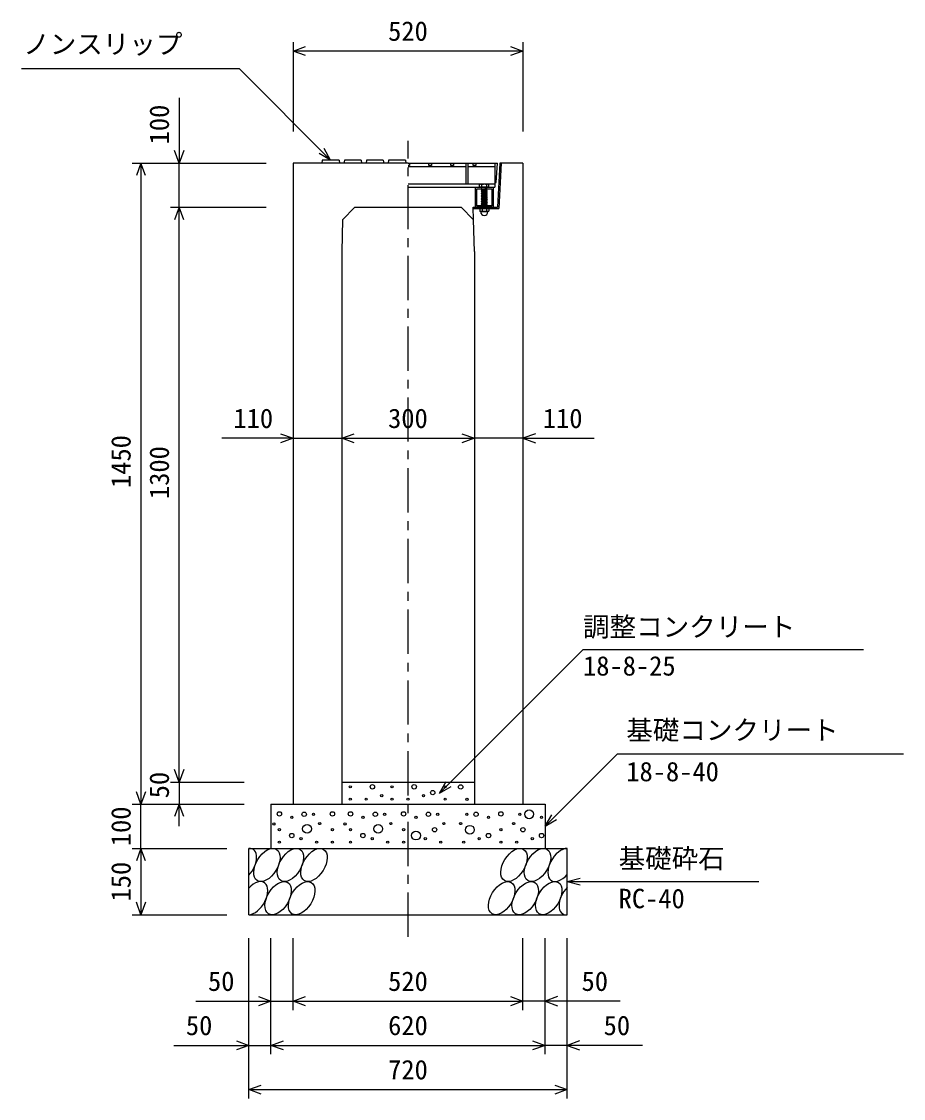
# Model space of a CAD drawing. Units: millimetres, scale not verified. Extents: x -16800 to 16800, y -5940 to 5940.
# Drawn here: x 7708 to 9702, y -2434 to 1 of the extents above; entities that cross this region are included whole.
import ezdxf
from ezdxf.enums import TextEntityAlignment as Align

# ---------------------------------------------------------------- set-up
doc = ezdxf.new("R2010")
doc.units = ezdxf.units.MM
doc.header["$LTSCALE"] = 20
doc.linetypes.add('CHAIN1', pattern=[8, 5, -1, 1, -1])
doc.linetypes.add('DOTTED', pattern=[1.75, 0.25, -1.5])
for name, color, linetype, lineweight in [('0-1_OUTLINE', 3, 'Continuous', 25), ('0-6_HATCH', 6, 'Continuous', 25), ('0-9_DIM', 7, 'Continuous', 25)]:
    doc.layers.add(name, color=color, linetype=linetype, lineweight=lineweight)
doc.styles.add('ＭＳ ゴシック', font='')
doc.styles.get('ＭＳ ゴシック').set_extended_font_data('MS Gothic')

msp = doc.modelspace()

# ---------------------------------------------------------------- linework, layer by layer
at = {"layer": '0-1_OUTLINE'}
for p, q in [((8581.78, -318.79), (8321.78, -318.79)), ((8321.78, -318.79), (8321.78, -1768.79)), ((8841.78, -318.79), (8789.28, -318.79)), ((8841.78, -318.79), (8841.78, -1768.79)), ((8461.78, -418.79), (8433.58, -447)), ((8433.58, -447), (8431.78, -518.79)), ((8731.78, -518.79), (8729.99, -447)), ((8431.78, -518.79), (8431.78, -1768.79)), ((8731.78, -518.79), (8731.78, -1768.79)), ((8431.78, -1718.79), (8731.78, -1718.79)), ((8271.78, -1768.79), (8271.78, -1868.79)), ((8271.78, -1768.79), (8891.78, -1768.79)), ((8321.78, -1768.79), (8431.78, -1768.79)), ((8731.78, -1768.79), (8841.78, -1768.79)), ((8891.78, -1768.79), (8891.78, -1868.79)), ((8221.78, -2018.79), (8221.78, -1868.79)), ((8221.78, -1868.79), (8941.78, -1868.79)), ((8941.78, -2018.79), (8941.78, -1868.79)), ((8221.78, -2018.79), (8941.78, -2018.79))]:
    msp.add_line(p, q, dxfattribs=at)
msp.add_lwpolyline([(8461.78, -418.79), (8701.78, -418.79), (8729.99, -447)], dxfattribs=at)
at = {"layer": '0-6_HATCH'}
for p, q in [((8387.78, -312.29), (8386.78, -318.79)), ((8425.78, -312.29), (8387.78, -312.29)), ((8425.78, -312.29), (8426.78, -318.79)), ((8437.78, -312.29), (8436.78, -318.79)), ((8475.78, -312.29), (8437.78, -312.29)), ((8475.78, -312.29), (8476.78, -318.79)), ((8487.78, -312.29), (8486.78, -318.79)), ((8525.78, -312.29), (8487.78, -312.29)), ((8525.78, -312.29), (8526.78, -318.79)), ((8537.78, -312.29), (8536.78, -318.79)), ((8575.78, -312.29), (8537.78, -312.29)), ((8575.78, -312.29), (8576.78, -318.79)), ((8581.78, -318.79), (8784.28, -318.79)), ((8581.78, -326.79), (8712.78, -326.79)), ((8712.78, -318.79), (8712.78, -365.79)), ((8717.28, -318.79), (8717.28, -365.79)), ((8717.28, -326.79), (8778.28, -326.79)), ((8778.28, -318.79), (8778.28, -373.79)), ((8789.28, -318.79), (8784.28, -418.79)), ((8792.49, -318.79), (8787.33, -421.99)), ((8581.78, -365.79), (8778.28, -365.79)), ((8581.78, -373.79), (8778.28, -373.79)), ((8745.78, -366.29), (8743.78, -367.79)), ((8743.78, -373.79), (8743.78, -367.79)), ((8764.78, -373.79), (8743.78, -373.79)), ((8744.11, -367.52), (8745.78, -366.29)), ((8762.78, -366.29), (8745.78, -366.29)), ((8747.78, -373.79), (8760.78, -373.79)), ((8747.78, -374.79), (8748.78, -373.79)), ((8748.78, -375.79), (8747.78, -374.79)), ((8747.78, -376.79), (8748.78, -375.79)), ((8748.78, -377.79), (8747.78, -376.79)), ((8747.78, -378.79), (8748.78, -377.79)), ((8760.78, -377.79), (8747.78, -378.79)), ((8748.78, -379.79), (8747.78, -378.79)), ((8747.78, -380.79), (8748.78, -379.79)), ((8760.78, -379.79), (8747.78, -380.79)), ((8748.78, -381.79), (8747.78, -380.79)), ((8747.78, -382.79), (8748.78, -381.79)), ((8760.78, -381.79), (8747.78, -382.79)), ((8748.78, -383.79), (8747.78, -382.79)), ((8747.78, -384.79), (8748.78, -383.79)), ((8760.78, -383.79), (8747.78, -384.79)), ((8748.78, -385.79), (8747.78, -384.79)), ((8760.78, -385.79), (8747.78, -386.79)), ((8747.78, -386.79), (8748.78, -385.79)), ((8760.78, -387.79), (8747.78, -388.79)), ((8748.78, -389.79), (8747.78, -388.79)), ((8748.78, -373.79), (8748.78, -367.79)), ((8759.78, -373.79), (8759.78, -367.79)), ((8759.78, -374.79), (8760.78, -373.79)), ((8760.78, -375.79), (8759.78, -374.79)), ((8759.78, -378.79), (8760.78, -377.79)), ((8760.78, -379.79), (8759.78, -378.79)), ((8759.78, -380.79), (8760.78, -379.79)), ((8760.78, -381.79), (8759.78, -380.79)), ((8759.78, -382.79), (8760.78, -381.79)), ((8760.78, -383.79), (8759.78, -382.79)), ((8759.78, -386.79), (8760.78, -385.79)), ((8760.78, -387.79), (8759.78, -386.79)), ((8759.78, -388.79), (8760.78, -387.79)), ((8760.78, -389.79), (8759.78, -388.79)), ((8764.46, -367.52), (8762.78, -366.29)), ((8764.78, -373.79), (8764.78, -367.79)), ((8760.78, -389.79), (8747.78, -390.79)), ((8747.78, -390.79), (8748.78, -389.79)), ((8748.78, -391.79), (8747.78, -390.79)), ((8760.78, -391.79), (8747.78, -392.79)), ((8747.78, -392.79), (8748.78, -391.79)), ((8748.78, -393.79), (8747.78, -392.79)), ((8760.78, -393.79), (8747.78, -394.79)), ((8747.78, -394.79), (8748.78, -393.79)), ((8748.78, -395.79), (8747.78, -394.79)), ((8760.78, -395.79), (8747.78, -396.79)), ((8747.78, -396.79), (8748.78, -395.79)), ((8748.78, -397.79), (8747.78, -396.79)), ((8760.78, -397.79), (8747.78, -398.79)), ((8747.78, -398.79), (8748.78, -397.79)), ((8748.78, -399.79), (8747.78, -398.79)), ((8760.78, -399.79), (8747.78, -400.79)), ((8747.78, -400.79), (8748.78, -399.79)), ((8748.78, -401.79), (8747.78, -400.79)), ((8760.78, -401.79), (8747.78, -402.79)), ((8747.78, -402.79), (8748.78, -401.79)), ((8748.78, -403.79), (8747.78, -402.79)), ((8760.78, -403.79), (8747.78, -404.79)), ((8747.78, -404.79), (8748.78, -403.79)), ((8748.78, -405.79), (8747.78, -404.79)), ((8760.78, -405.79), (8747.78, -406.79)), ((8747.78, -406.79), (8748.78, -405.79)), ((8748.78, -407.79), (8747.78, -406.79)), ((8760.78, -407.79), (8747.78, -408.79)), ((8747.78, -408.79), (8748.78, -407.79)), ((8748.78, -409.79), (8747.78, -408.79)), ((8760.78, -409.79), (8747.78, -410.79)), ((8747.78, -410.79), (8748.78, -409.79)), ((8748.78, -411.79), (8747.78, -410.79)), ((8760.78, -411.79), (8747.78, -412.79)), ((8747.78, -412.79), (8748.78, -411.79)), ((8748.78, -413.79), (8747.78, -412.79)), ((8760.78, -413.79), (8747.78, -414.79)), ((8747.78, -414.79), (8748.78, -413.79)), ((8759.78, -390.79), (8760.78, -389.79)), ((8759.78, -390.79), (8760.78, -391.79)), ((8759.78, -392.79), (8760.78, -391.79)), ((8759.78, -392.79), (8760.78, -393.79)), ((8759.78, -394.79), (8760.78, -393.79)), ((8759.78, -394.79), (8760.78, -395.79)), ((8759.78, -396.79), (8760.78, -395.79)), ((8759.78, -396.79), (8760.78, -397.79)), ((8759.78, -398.79), (8760.78, -397.79)), ((8759.78, -398.79), (8760.78, -399.79)), ((8759.78, -400.79), (8760.78, -399.79)), ((8759.78, -400.79), (8760.78, -401.79)), ((8759.78, -402.79), (8760.78, -401.79)), ((8759.78, -402.79), (8760.78, -403.79)), ((8759.78, -404.79), (8760.78, -403.79)), ((8759.78, -404.79), (8760.78, -405.79)), ((8759.78, -406.79), (8760.78, -405.79)), ((8759.78, -406.79), (8760.78, -407.79)), ((8759.78, -408.79), (8760.78, -407.79)), ((8759.78, -408.79), (8760.78, -409.79)), ((8759.78, -410.79), (8760.78, -409.79)), ((8759.78, -410.79), (8760.78, -411.79)), ((8759.78, -412.79), (8760.78, -411.79)), ((8759.78, -412.79), (8760.79, -413.79)), ((8759.78, -414.79), (8760.78, -413.79)), ((8729.99, -447), (8729.28, -418.79)), ((8729.28, -418.79), (8784.28, -418.79)), ((8729.36, -421.99), (8787.33, -421.99)), ((8744.94, -421.99), (8744.08, -422.64)), ((8744.08, -422.64), (8744.08, -427.82)), ((8745.77, -428.79), (8744.08, -427.82)), ((8763.62, -421.99), (8744.94, -421.99)), ((8745.77, -429.12), (8745.77, -428.79)), ((8762.8, -428.79), (8745.77, -428.79)), ((8762.8, -429.12), (8745.77, -429.12)), ((8748.78, -415.79), (8747.78, -414.79)), ((8747.79, -416.79), (8748.79, -415.79)), ((8748.79, -417.79), (8747.79, -416.79)), ((8747.79, -418.79), (8748.79, -417.79)), ((8748.79, -419.79), (8747.79, -418.79)), ((8747.79, -420.79), (8748.79, -419.79)), ((8748.79, -421.79), (8747.79, -420.79)), ((8748.6, -421.99), (8748.79, -421.8)), ((8748.6, -421.99), (8760.6, -421.99)), ((8749.18, -422.64), (8749.18, -427.82)), ((8759.39, -422.64), (8759.39, -427.82)), ((8759.78, -414.79), (8760.79, -415.79)), ((8759.79, -416.79), (8760.79, -415.79)), ((8759.79, -416.79), (8760.79, -417.79)), ((8759.79, -418.79), (8760.79, -417.79)), ((8759.79, -418.79), (8760.79, -419.79)), ((8759.79, -420.79), (8760.79, -419.79)), ((8759.79, -420.79), (8760.79, -421.8)), ((8760.6, -421.99), (8760.79, -421.8)), ((8762.8, -428.79), (8764.49, -427.82)), ((8762.8, -429.12), (8762.8, -428.79)), ((8763.62, -421.99), (8764.49, -422.64)), ((8764.49, -422.64), (8764.49, -427.82))]:
    msp.add_line(p, q, dxfattribs=at)
at = {"layer": '0-6_HATCH', "linetype": 'DOTTED'}
for p, q in [((8760.78, -373.79), (8747.78, -374.79)), ((8760.78, -375.79), (8747.78, -376.79)), ((8760.79, -415.79), (8747.79, -416.79)), ((8760.79, -417.79), (8747.79, -418.79)), ((8760.79, -419.79), (8747.79, -420.79))]:
    msp.add_line(p, q, dxfattribs=at)
at = {"layer": '0-6_HATCH'}
for points in [[(8584.78, -318.79), (8584.78, -324.79), (8581.78, -324.79)], [(8634.78, -318.79), (8634.78, -324.79), (8628.78, -324.79), (8628.78, -318.79)], [(8684.78, -318.79), (8684.78, -324.79), (8678.78, -324.79), (8678.78, -318.79)], [(8734.78, -318.79), (8734.78, -324.79), (8728.78, -324.79), (8728.78, -318.79)], [(8778.28, -362.79), (8781.28, -362.79), (8784.28, -318.79)], [(8747.78, -388.79), (8748.78, -387.79), (8747.78, -386.79)], [(8760.78, -377.79), (8759.78, -376.79), (8760.78, -375.79)], [(8760.78, -385.79), (8759.78, -384.79), (8760.78, -383.79)]]:
    msp.add_lwpolyline(points, dxfattribs=at)
for points in [[(8774.28, -373.79), (8774.28, -418.79), (8734.28, -418.79), (8734.28, -373.79)], [(8771.08, -376.99), (8771.08, -415.59), (8737.48, -415.59), (8737.48, -376.99)]]:
    msp.add_lwpolyline(points, close=True, dxfattribs=at)
for centre, radius in [((8451.28, -1729.48), 2.5), ((8501.19, -1729.48), 5), ((8545.75, -1729.48), 2.5), ((8595.66, -1729.48), 5), ((8665.75, -1729.48), 2.5), ((8700.92, -1729.76), 5), ((8522.21, -1749.61), 2.5), ((8616.69, -1749.61), 2.5), ((8637.71, -1742.61), 5), ((8451.28, -1757.49), 2.5), ((8487.17, -1757.49), 2.5), ((8545.75, -1757.49), 2.5), ((8581.64, -1757.49), 2.5), ((8665.75, -1757.49), 2.5), ((8714.94, -1757.78), 2.5), ((8290.85, -1790.74), 5), ((8318.89, -1798.62), 2.5), ((8346.92, -1791.61), 5), ((8367.95, -1791.61), 2.5), ((8410.85, -1790.74), 5), ((8451.75, -1790.74), 5), ((8479.79, -1798.62), 2.5), ((8507.82, -1791.61), 5), ((8528.86, -1791.61), 2.5), ((8571.75, -1790.74), 5), ((8599.79, -1798.62), 2.5), ((8627.82, -1791.61), 5), ((8648.86, -1791.61), 2.5), ((8714.71, -1791.61), 2.5), ((8735.74, -1791.61), 5), ((8763.78, -1798.62), 2.5), ((8791.82, -1790.74), 5), ((8834.71, -1791.61), 2.5), ((8855.74, -1791.61), 10), ((8883.78, -1798.62), 2.5), ((8278.43, -1813.53), 2.5), ((8290.85, -1826.63), 2.5), ((8353.46, -1824.63), 10), ((8381.97, -1812.62), 2.5), ((8410.85, -1826.63), 2.5), ((8439.33, -1813.53), 2.5), ((8451.75, -1826.63), 2.5), ((8514.36, -1824.63), 10), ((8542.87, -1812.62), 2.5), ((8571.75, -1826.63), 2.5), ((8641.84, -1826.63), 5), ((8662.87, -1812.62), 2.5), ((8700.69, -1812.62), 2.5), ((8721.72, -1826.63), 10), ((8791.82, -1826.63), 2.5), ((8820.69, -1812.62), 2.5), ((8841.72, -1826.63), 5), ((8318.89, -1839.76), 5), ((8339.91, -1846.77), 2.5), ((8479.79, -1839.76), 5), ((8500.82, -1846.77), 2.5), ((8599.79, -1839.76), 10), ((8620.82, -1846.77), 2.5), ((8742.75, -1846.77), 2.5), ((8763.78, -1839.76), 5), ((8862.75, -1846.77), 2.5), ((8883.78, -1839.76), 5), ((8290.85, -1854.64), 2.5), ((8374.96, -1854.64), 2.5), ((8410.85, -1854.64), 2.5), ((8451.75, -1854.64), 2.5), ((8535.86, -1854.64), 2.5), ((8571.75, -1854.64), 2.5), ((8655.86, -1854.64), 2.5), ((8707.7, -1854.64), 2.5), ((8791.82, -1854.64), 2.5), ((8827.7, -1854.64), 2.5)]:
    msp.add_circle(centre, radius, dxfattribs=at)
for centre, radius, start, end in [((8746.28, -370.42), 3.62, 46.39563, 133.60437), ((8754.28, -382.42), 15.62, 69.39075, 110.60925), ((8762.28, -370.42), 3.62, 46.39563, 133.60437), ((8746.63, -427.34), 5.35, 61.49832, 118.50684), ((8746.63, -423.12), 5.35, 241.49843, 298.50089), ((8754.28, -429.12), 8.19, 180, 359.99995), ((8754.28, -442.41), 20.42, 75.52621, 104.47362), ((8754.28, -408.05), 20.42, 255.52638, 284.47374), ((8761.94, -427.34), 5.35, 61.49231, 118.50169), ((8761.94, -423.12), 5.35, 241.49989, 298.5)]:
    msp.add_arc(centre, radius, start, end, dxfattribs=at)
for centre, start_param, end_param in [((8209.42, -1906.3), 4.385593, 6.6745444), ((8927.92, -1906.3), 0.3357715, 4.4411806), ((8234.74, -1981.29), 3.5111464, 7.548991), ((8953.25, -1981.29), 1.2110787, 3.5658734)]:
    msp.add_ellipse(centre, major_axis=(21.81, 35.31), ratio=0.5792, start_param=start_param, end_param=end_param, dxfattribs=at)
for centre in [(8262.63, -1906.3), (8315.84, -1906.3), (8369.05, -1906.3), (8821.51, -1906.3), (8874.72, -1906.3), (8287.95, -1981.29), (8341.16, -1981.29), (8793.62, -1981.29), (8846.83, -1981.29), (8900.04, -1981.29)]:
    msp.add_ellipse(centre, major_axis=(21.81, 35.31), ratio=0.5792, dxfattribs=at)
at = {"layer": '0-9_DIM'}
for p, q in [((8321.78, -45.58), (8321.78, -247.32)), ((8841.78, -45.58), (8841.78, -247.32)), ((8841.78, -65.58), (8321.78, -65.58)), ((7707.68, -105.25), (8199.75, -105.25)), ((8406.78, -312.29), (8199.75, -105.25)), ((8064.25, -171.63), (8064.25, -318.79)), ((8406.78, -312.29), (8391.78, -286.31)), ((8406.78, -312.29), (8380.8, -297.29)), ((7957.58, -318.79), (8260.91, -318.79)), ((7977.58, -318.79), (7977.58, -1768.79)), ((8064.25, -418.79), (8064.25, -318.79)), ((8044.25, -418.79), (8260.91, -418.79)), ((8064.25, -1718.79), (8064.25, -418.79)), ((8321.78, -941.35), (8161.01, -941.35)), ((8321.78, -941.35), (8431.78, -941.35)), ((8431.78, -941.35), (8731.78, -941.35)), ((8841.78, -941.35), (8731.78, -941.35)), ((8841.78, -941.35), (9002.55, -941.35)), ((8653.1, -1743.79), (8977.57, -1419.33)), ((8977.57, -1419.33), (9611.92, -1419.33)), ((9055.44, -1655.14), (8891.78, -1818.79)), ((9055.44, -1655.14), (9702.31, -1655.14)), ((8044.25, -1718.79), (8210.91, -1718.79)), ((8064.25, -1718.79), (8064.25, -1768.79)), ((8653.1, -1743.79), (8668.1, -1717.81)), ((8653.1, -1743.79), (8679.08, -1728.79)), ((7957.58, -1768.79), (8210.91, -1768.79)), ((7977.58, -1868.79), (7977.58, -1768.79)), ((8064.25, -1818.79), (8064.25, -1768.79)), ((8891.78, -1818.79), (8906.78, -1792.81)), ((8891.78, -1818.79), (8917.76, -1803.79)), ((7957.58, -1868.79), (8171.78, -1868.79)), ((7977.58, -1868.79), (7977.58, -2018.79)), ((8941.78, -1943.79), (8970.76, -1936.03)), ((8941.78, -1943.79), (9375.1, -1943.79)), ((8941.78, -1943.79), (8970.76, -1951.56)), ((7957.58, -2018.79), (8171.78, -2018.79)), ((8221.78, -2434.3), (8221.78, -2071.96)), ((8271.78, -2334.3), (8271.78, -2071.96)), ((8321.78, -2234.3), (8321.78, -2071.96)), ((8841.78, -2234.3), (8841.78, -2071.96)), ((8891.78, -2334.3), (8891.78, -2071.96)), ((8941.78, -2434.3), (8941.78, -2071.96)), ((8101.78, -2214.3), (8321.78, -2214.3)), ((8321.78, -2214.3), (8841.78, -2214.3)), ((9061.78, -2214.3), (8841.78, -2214.3)), ((8051.78, -2314.3), (8271.78, -2314.3)), ((8271.78, -2314.3), (8891.78, -2314.3)), ((9111.78, -2314.3), (8891.78, -2314.3)), ((8221.78, -2414.3), (8941.78, -2414.3))]:
    msp.add_line(p, q, dxfattribs=at)
at = {"layer": '0-9_DIM', "linetype": 'CHAIN1'}
msp.add_line((8581.78, -2068.79), (8581.78, -268.79), dxfattribs=at)
at = {"layer": '0-9_DIM'}
for points in [[(8350.01, -75.84), (8321.82, -65.58), (8350.01, -55.32)], [(8813.63, -55.32), (8841.82, -65.58), (8813.63, -75.84)], [(8074.51, -290.6), (8064.25, -318.79), (8053.99, -290.6)], [(7987.84, -346.98), (7977.58, -318.79), (7967.32, -346.98)], [(8074.51, -446.98), (8064.25, -418.79), (8053.99, -446.98)], [(8293.59, -931.09), (8321.78, -941.35), (8293.59, -951.61)], [(8459.97, -951.61), (8431.78, -941.35), (8459.97, -931.09)], [(8703.59, -931.09), (8731.78, -941.35), (8703.59, -951.61)], [(8869.97, -931.09), (8841.78, -941.35), (8869.97, -951.61)], [(8074.51, -1690.6), (8064.25, -1718.79), (8053.99, -1690.6)], [(7987.84, -1740.6), (7977.58, -1768.79), (7967.32, -1740.6)], [(8074.51, -1796.98), (8064.25, -1768.79), (8053.99, -1796.98)], [(7987.84, -1896.98), (7977.58, -1868.79), (7967.32, -1896.98)], [(7987.84, -1990.6), (7977.58, -2018.79), (7967.32, -1990.6)], [(8243.59, -2204.04), (8271.78, -2214.3), (8243.59, -2224.57)], [(8349.97, -2224.57), (8321.78, -2214.3), (8349.97, -2204.04)], [(8813.59, -2204.04), (8841.78, -2214.3), (8813.59, -2224.57)], [(8919.97, -2204.04), (8891.78, -2214.3), (8919.97, -2224.57)], [(8193.59, -2304.04), (8221.78, -2314.3), (8193.59, -2324.57)], [(8299.97, -2324.57), (8271.78, -2314.3), (8299.97, -2304.04)], [(8863.59, -2304.04), (8891.78, -2314.3), (8863.59, -2324.57)], [(8969.97, -2304.04), (8941.78, -2314.3), (8969.97, -2324.57)], [(8249.97, -2424.57), (8221.78, -2414.3), (8249.97, -2404.04)], [(8913.59, -2404.04), (8941.78, -2414.3), (8913.59, -2424.57)]]:
    msp.add_lwpolyline(points, dxfattribs=at)

# ---------------------------------------------------------------- texts
at = {"layer": '0-9_DIM', "style": 'ＭＳ ゴシック'}
for s, p in [('520', (8536.78, -55.58)), ('ノンスリップ', (7711.53, -85.07)), ('110', (8186.86, -931.35)), ('300', (8536.71, -931.35)), ('110', (8886.7, -931.35)), ('調整コンクリート', (8977.57, -1402.9)), ('18-8-25', (8977.57, -1491.18)), ('基礎コンクリート', (9075.44, -1636.4)), ('18-8-40', (9075.44, -1730.22)), ('基礎砕石', (9058.1, -1926.62)), ('RC-40', (9058.1, -2017.31)), ('50', (8129.34, -2204.3)), ('520', (8536.78, -2204.3)), ('50', (8974.22, -2204.3)), ('50', (8079.34, -2304.3)), ('620', (8536.78, -2304.3)), ('50', (9024.22, -2304.3)), ('720', (8536.78, -2404.3))]:
    msp.add_text(s, height=43.99, dxfattribs=at).set_placement(p, align=Align.BOTTOM_LEFT)
for s, p in [('100', (8054.25, -276.7)), ('1450', (7967.58, -1053.79)), ('1300', (8054.25, -1078.79)), ('50', (8054.25, -1755.46)), ('100', (7967.58, -1863.79)), ('150', (7967.58, -1988.79))]:
    msp.add_text(s, height=43.99, rotation=90, dxfattribs=at).set_placement(p, align=Align.BOTTOM_LEFT)

doc.saveas('drawing.dxf')
